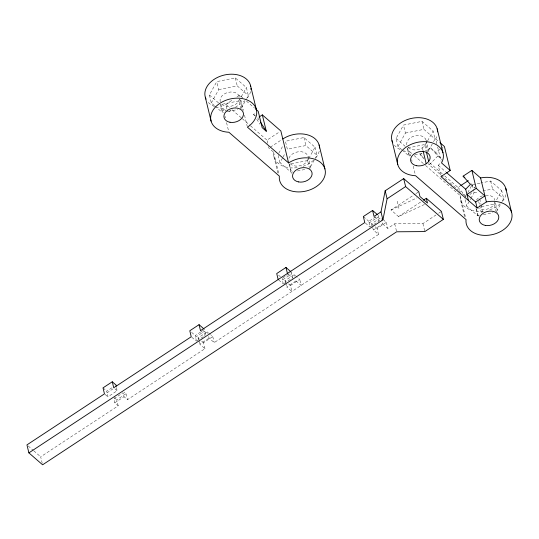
<?xml version="1.0" encoding="UTF-8"?>
<svg xmlns="http://www.w3.org/2000/svg" width="539" height="539" viewBox="0 0 539 539"><rect width="100%" height="100%" fill="white"/><g stroke="black" fill="none" stroke-linecap="round" stroke-linejoin="round"><path stroke-width="0.4" stroke-dasharray="2.69 2.02" d="M268.53 146.514L268.914 148.117L273.569 152.16L273.509 152.692A23.366 16.608 -13.6 0 0 298.195 167.514M425.541 165.46L460.259 195.637L460.198 196.162A23.366 16.608 -13.6 0 0 484.878 210.985M436.873 143.751L435.714 138.954L436.085 138.267A23.366 16.608 -13.6 0 0 437.257 135.08M214.401 105.617L211.322 102.942L209.388 94.952L216.799 81.605L235.3 77.899L246.397 87.54L248.331 95.531L246.768 98.341M211.322 102.942L218.726 89.589L216.799 81.605M240.92 108.878L238.986 100.894L239.767 99.486M241.324 96.676L246.397 87.54M241.31 108.177L246.377 99.041M278.798 153.211L283.09 145.483M292.657 171.928L291.047 172.244L279.95 162.603L282.679 157.684M283.069 156.984L285.023 153.467M314.23 160.11L309.554 168.539L307.621 160.555L308.396 159.146M308.786 158.446L315.032 147.201L303.935 137.56L285.427 141.265L287.361 149.249L305.869 145.543L316.959 155.192L314.621 159.409M401.703 149.626L398.004 146.413L396.071 138.429L403.482 125.075L421.99 121.369L433.08 131.011L435.013 139.001L432.676 143.219M398.004 146.413L405.416 133.066L403.482 125.075M432.285 143.92L427.602 152.355L425.669 144.364L427.232 141.555M427.622 140.854L433.08 131.011M464.706 198.089L466.262 195.273M467.825 192.463L472.11 184.736L480.161 183.125M479.339 215.398L477.729 215.721L466.633 206.073L470.534 199.046M470.924 198.345L474.044 192.726L473.66 191.129M496.237 212.016L494.303 204.025L495.085 202.624M496.641 199.807L501.715 190.678L490.618 181.03L480.963 182.964M496.628 211.308L501.694 202.179M502.085 201.471L503.648 198.662L501.715 190.678M446.919 180.154L429.3 164.84L437.796 156.027L430.506 147.821L425.702 150.987M440.579 174.98L438.247 165.372L440.855 162.663M469.88 194.714L472.71 191.776M226.959 109.121L225.801 104.33L232.747 99.762M236.911 97.02L239.687 95.194L242.772 97.876M231.204 110.03L227.734 112.314L227.155 109.922M235.368 107.295L241.62 103.178A23.366 16.608 -13.6 0 0 244.841 100.685M254.496 115.75L253.586 114.349L255.574 113.042M267.755 143.32L266.98 140.127L279.478 131.9M270.302 147.201L281.412 139.891M423.95 158.816L420.204 154.599L422.266 153.244M430.506 147.821L435.653 152.294L440.255 149.269M440.949 148.811L443.031 147.437M116.384 387.561L117.152 390.755L107.901 396.845L106.789 391.152L112.745 387.238M106.931 392.857L112.88 388.936M196.385 341.227L195.28 335.534L204.537 329.444L205.642 335.137L204.321 336.006M282.867 277.895L291.464 272.235L292.569 277.929L283.972 283.588M378.082 215.229L379.186 220.923L369.936 227.013L368.831 221.32L377.421 215.661M195.421 337.239L204.679 331.141M283.312 284.019L282.348 280.031L291.599 273.933M368.966 223.018L378.223 216.927M424.449 204.49L398.564 216.557L391.018 209.994L415.313 194M416.007 193.548L418.783 191.716M198.581 339.455L198.029 337.926L207.286 331.835L210.331 334.483M285.502 282.247L284.949 280.718L294.206 274.62L297.258 277.275M208.687 336.525L209.078 338.121L214.226 342.595L378.513 234.472L373.365 229.991L371.573 223.705L380.83 217.615L381.383 219.144M197.052 340.796L203.661 336.444M42.224 463.203L40.674 456.816L118.196 405.8L114.76 402.815L113.796 398.82L123.054 392.729L124.017 396.724L127.447 399.702L204.968 348.686L199.821 344.212L209.078 338.121M288.614 283.898L290.44 285.488L291.889 291.478L286.741 287.004L295.999 280.913L295.615 279.317M373.365 229.991L382.623 223.901L381.652 219.912M118.196 405.8L116.747 399.803L125.998 393.713L124.111 392.075M204.968 348.686L203.52 342.696L212.77 336.606L210.944 335.015M290.44 285.488L299.697 279.397L297.865 277.807M378.513 234.472L377.064 228.475L386.322 222.385L383.883 220.262M114.76 402.815L124.017 396.724M398.564 216.557L420.777 201.936M382.623 223.901L387.77 228.374L394.71 223.806L422.92 223.591L435.943 215.014M444.742 175.93L457.955 187.417L460.016 186.056M438.685 213.208L441.428 211.403M391.018 209.994L416.896 197.928M218.726 89.589L237.234 85.883L248.331 95.531M238.986 100.894L220.478 104.6L222.412 112.584L224.022 112.26M228.044 111.458L237.699 109.525M405.416 133.066L423.917 129.353L435.013 139.001M307.621 160.555L289.113 164.26L291.047 172.244M407.969 147.908L425.669 144.364M297.481 170.957L306.334 169.185M402.316 150.165L409.101 156.061L410.705 155.737L409.761 151.742L409.061 151.715A23.366 16.608 -13.6 0 1 403.671 150.826M414.727 154.929L422.778 153.319M474.044 192.726L478.066 191.918M482.897 190.954L492.552 189.021L503.648 198.662M481.428 206.605L494.303 204.025M483.362 214.589L493.017 212.656M226.569 111.303L223.079 108.272L222.378 108.238A23.366 16.608 -13.6 0 1 216.988 107.349M435.714 138.954L439.447 142.202M437.796 156.027L441.798 159.504M470.399 184.365L474.401 187.841M438.247 165.372L445.74 171.88M420.204 154.599L423.977 157.88M429.644 162.805L442.223 173.74M450.065 182.889L458.244 189.998M458.871 190.543L464.53 195.468M396.071 138.429L405.315 146.46M409.761 151.742L411.655 153.386M414.181 155.582L424.907 164.907M246.478 101.096L254.509 108.076M374.612 216.941L379.186 220.923M253.586 114.349L256.53 116.902M363.34 216.543L368.831 221.32M371.573 223.705L377.064 228.475M365.361 223.031L369.936 227.013M225.801 104.33L229.601 107.632M232.134 109.835L241.64 118.095M242.274 118.647L249.874 125.257M250.507 125.809L266.98 140.127M209.388 94.952L219.865 104.061M215.014 106.156L222.412 112.584M288.567 274.452L292.569 277.929M295.999 280.913L301.146 285.387L299.697 279.397M278.542 275.146L280.374 276.736M284.949 280.718L286.169 281.776M278.737 280.044L282.739 283.527M200.495 330.663L205.642 335.137M191.621 332.354L195.28 335.534M198.029 337.926L199.248 338.984M201.687 341.106L203.52 342.696M191.81 337.252L195.819 340.736M114.868 388.767L117.152 390.755M103.016 387.871L106.789 391.152M114.228 397.62L116.747 399.803M105.038 394.359L107.901 396.845M28.196 445.969L33.189 450.308M33.816 450.847L40.674 456.816M470.857 183.563L475.021 188.252M435.653 152.294L441.899 159.328M457.955 187.417L467.05 197.658M428.229 163.64L429.3 164.84M257.709 117.926L259.515 120.729M256.753 119.254L259.919 124.165M294.206 274.62L294.759 276.157M207.286 331.835L207.832 333.365M490.618 181.03L492.552 189.021M495.516 203.035L497.834 212.622M479.697 198.898L481.044 204.483M481.239 205.285L482.978 212.474M478.706 201.552L479.481 204.746M479.676 205.548L481.415 212.737M472.11 184.736L473.464 190.328M476.503 208.889L478.437 216.873M475.991 208.532L477.729 215.721M465.09 199.686L466.633 206.073M460.259 195.637L465.669 217.999M460.616 200.326L464.672 217.096M437.648 146.945L441.124 161.323M421.99 121.369L423.917 129.353M426.113 140.18L429.01 152.16M424.826 145.517L426.181 151.109M422.34 147.78L422.92 150.172M411.695 159.726L412.079 161.323M413.238 166.12L415.171 174.104M407.679 148.427L409.802 157.213M407.167 148.07L409.101 156.061M422.92 223.591L424.658 230.78M397.182 201.215L399.116 209.206M394.71 223.806L396.643 231.797M386.322 222.385L387.77 228.374M315.032 147.201L316.959 155.192M303.935 137.56L305.869 145.543M308.059 156.371L310.956 168.35M289.436 163.816L291.754 173.403M278.212 155.414L279.95 162.603M273.569 152.16L278.791 173.726M273.927 156.849L277.794 172.83M285.778 283.009L286.741 287.004M239.687 95.194L240.071 96.791M240.845 99.984L243.358 110.367M244.517 115.164L247.219 126.342M235.3 77.899L237.234 85.883M240.199 99.904L242.516 109.491M223.079 108.272L223.847 111.465M225.012 116.256L225.396 117.852M226.555 122.649L228.684 131.435M220.801 104.155L222.924 112.941M212.77 336.606L214.226 342.595M199.046 341.019L199.821 344.212M125.998 393.713L127.447 399.702M282.207 278.326L282.348 280.031M319.203 151.27A23.366 16.608 -13.6 0 1 315.302 158.493M313.476 160.346A23.366 16.608 -13.6 0 1 301.065 166.895M250.568 91.603A23.366 16.608 -13.6 0 1 247.468 97.855M214.529 106.52A23.366 16.608 -13.6 0 1 207.805 101.837M239.552 98.933A9.931 7.061 -13.6 0 1 231.75 106.028A9.931 7.061 -13.6 0 1 221.286 103.737M220.222 101.763A9.931 7.061 -13.6 0 1 228.199 92.364A9.931 7.061 -13.6 0 1 239.532 97.141M308.092 159.052A9.931 7.061 -13.6 0 1 300.385 165.689A9.931 7.061 -13.6 0 1 290.238 163.748M288.944 158.291A9.931 7.061 -13.6 0 1 298.977 151.688A9.931 7.061 -13.6 0 1 308.16 156.802M400.059 149.485A23.366 16.608 -13.6 0 1 394.487 145.314M505.885 194.741A23.366 16.608 -13.6 0 1 502.786 200.993M500.158 203.816A23.366 16.608 -13.6 0 1 489.156 209.961M426.147 142.862A9.931 7.061 -13.6 0 1 417.833 149.647A9.931 7.061 -13.6 0 1 407.686 146.844M406.804 144.802A9.931 7.061 -13.6 0 1 415.185 135.767A9.931 7.061 -13.6 0 1 426.214 140.612M494.869 202.064A9.931 7.061 -13.6 0 1 488.55 208.681A9.931 7.061 -13.6 0 1 478.504 208.404M476.51 199.982A9.931 7.061 -13.6 0 1 483.214 195.576M485.659 195.158A9.931 7.061 -13.6 0 1 494.842 200.272"/><path stroke-width="0.81" d="M426.329 198.278L441.428 211.403L443.361 219.393L424.853 231.575L396.643 231.797L42.608 464.8L28.884 452.868L382.919 219.865L380.985 211.874L385.169 190.772L403.684 178.591L418.783 191.716L419.942 196.513L427.488 203.075L426.329 198.278L423.553 200.11M382.919 219.865L387.103 198.763L385.169 190.772M468.418 200.447L465.703 189.236L470.399 184.365L463.109 176.159L471.874 170.391L480.586 177.964L486.38 201.923L477.123 208.014L440.963 176.583L450.22 170.492L444.419 146.527L440.067 142.741M259.03 117.057L262.331 114.881L280.866 130.99L288.594 162.94A23.366 16.608 -13.6 0 1 323.481 165.736A23.366 16.608 -13.6 0 1 306.388 190.974A23.366 16.608 -13.6 0 1 279.31 176.651L279.37 176.125L228.873 132.23L228.172 132.203A23.366 16.608 -13.6 0 1 213.161 109.943A23.366 16.608 -13.6 0 1 248.58 100.625A23.366 16.608 -13.6 0 1 247.414 127.143L288.594 162.94M387.103 198.763L405.618 186.582L403.684 178.591M116.141 386.194L116.047 385.062L112.274 381.78L103.016 387.871L104.465 393.868L26.95 444.884L28.884 452.868M203.931 328.918L199.046 324.673L189.789 330.764L191.237 336.754L113.722 387.77L112.274 381.78M290.851 271.71L285.973 267.465L276.716 273.556L278.164 279.546M377.475 214.697L372.59 210.453L363.34 216.543L364.788 222.54L200.495 330.663L199.046 324.673M380.985 211.874L374.039 216.442L372.59 210.453M460.704 185.605L468.256 180.632M471.874 170.391L476.22 188.36L466.969 194.458L475.674 202.024L477.123 208.014M475.674 202.024L484.932 195.933L476.22 188.36M480.586 177.964L481.536 177.776A23.366 16.608 -13.6 0 1 506.195 190.489M486.38 201.923L487.337 201.741A23.366 16.608 -13.6 0 1 512.043 215.149A23.366 16.608 -13.6 0 1 488.745 235.213A23.366 16.608 -13.6 0 1 465.992 220.128L466.053 219.595L415.556 175.701L414.862 175.674A23.366 16.608 -13.6 0 1 398.247 156.546A23.366 16.608 -13.6 0 1 427.737 141.872A23.366 16.608 -13.6 0 1 441.879 162.232L441.508 162.919L450.22 170.492M463.109 176.159L464.827 177.654M446.359 172.419L465.703 189.236M405.618 186.582L443.361 219.393M255.749 109.154L258.215 111.303L262.176 127.676L266.293 131.253L262.331 114.881M260.418 122.137L266.293 131.253M505.804 188.434L511.599 212.4M437.169 128.774L442.97 152.739M426.376 151.904L428.694 161.491M423.115 150.974L426.208 163.755M391.981 140.666L397.782 164.624M319.115 144.964L324.916 168.929M250.487 85.303L256.281 109.269M285.973 267.465L287.422 273.455M205.298 97.188L211.093 121.154M282.8 138.974A23.366 16.608 -13.6 0 1 306.785 134.635A23.366 16.608 -13.6 0 1 319.566 148.063M250.938 88.403A23.366 16.608 -13.6 0 1 250.904 89.467M206.046 99.149A23.366 16.608 -13.6 0 1 222.647 75.46A23.366 16.608 -13.6 0 1 250.729 86.321M392.729 142.619A23.366 16.608 -13.6 0 1 410.752 118.56A23.366 16.608 -13.6 0 1 437.621 131.88M229.985 122.265A9.931 7.061 -13.6 0 0 243.392 113.116A9.931 7.061 -13.6 0 0 227.694 110.246A9.931 7.061 -13.6 0 0 229.985 122.265M298.613 181.926A9.931 7.061 -13.6 0 0 312.027 172.776A9.931 7.061 -13.6 0 0 296.322 169.913A9.931 7.061 -13.6 0 0 298.613 181.926M416.667 165.736A9.931 7.061 -13.6 0 0 430.075 156.586A9.931 7.061 -13.6 0 0 414.376 153.723A9.931 7.061 -13.6 0 0 416.667 165.736M485.295 225.403A9.931 7.061 -13.6 0 0 498.71 216.247A9.931 7.061 -13.6 0 0 483.011 213.383A9.931 7.061 -13.6 0 0 485.295 225.403"/></g></svg>
